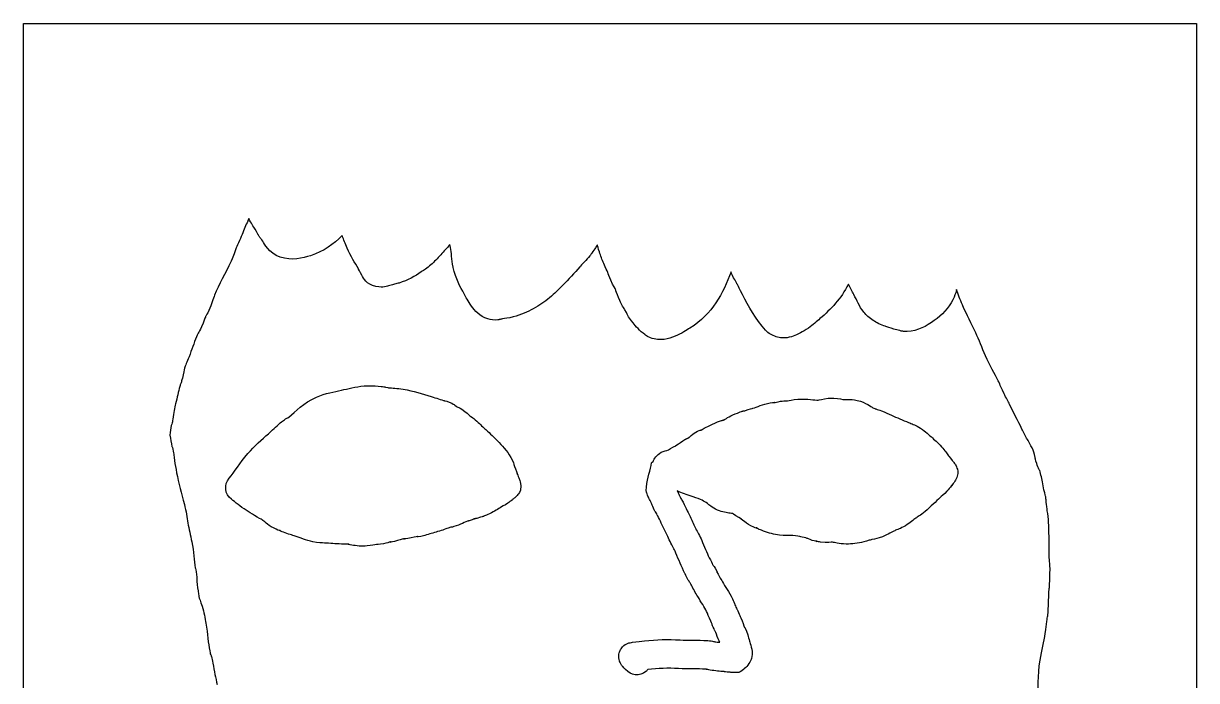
# Model space of a CAD drawing. Header units: millimetres. Extents: x -1461 to -1025, y 571 to 3922.
# Drawn here: x -1221 to -1025, y 3673.7 to 3783.4 of the extents above; entities that cross this region are included whole.
import ezdxf

# ---------------------------------------------------------------- set-up
doc = ezdxf.new("R2010")
doc.units = ezdxf.units.MM
doc.layers.add('Calque_1', color=7, linetype='CONTINUOUS')

msp = doc.modelspace()

# ---------------------------------------------------------------- linework, layer by layer
at = {"layer": 'Calque_1', "color": 5}
msp.add_lwpolyline([(-1221.0133, 3783.39508), (-1121.0132, 3783.39508), (-1025.0134, 3783.39508), (-1025.0134, 3537.3951), (-1221.0133, 3537.3951)], close=True, dxfattribs=at)
at = {"layer": 'Calque_1', "color": 7}
for points in [[(-1183.3681, 3750.82842), (-1183.3781, 3750.81842)], [(-1183.3734, 3750.82662), (-1183.3681, 3750.82842)], [(-1181.7407, 3748.04392), (-1181.7407, 3748.04392), (-1181.7412, 3748.04392), (-1181.7512, 3748.05792)], [(-1181.5618, 3747.75232), (-1181.5618, 3747.75232), (-1181.5623, 3747.75232)], [(-1181.3676, 3747.51462), (-1181.3856, 3747.53162)], [(-1102.1203, 3740.52022), (-1102.1303, 3740.54022)], [(-1076.9897, 3732.82022), (-1077.0037, 3732.83022)], [(-1163.3427, 3722.89722), (-1163.3409, 3722.89722)], [(-1163.3409, 3722.89722), (-1163.3399, 3722.89672)], [(-1093.7124, 3720.37362), (-1093.6784, 3720.37362)], [(-1086.053, 3720.83392), (-1086.0497, 3720.83232)], [(-1085.6011, 3720.82032), (-1085.6021, 3720.83032)], [(-1100.4009, 3718.75722), (-1100.3869, 3718.76722)], [(-1196.2338, 3716.48712), (-1196.2438, 3716.46712)], [(-1107.8067, 3715.50362), (-1107.8062, 3715.50422)], [(-1193.536, 3699.96842), (-1193.5365, 3699.96842)], [(-1098.4212, 3699.12122), (-1098.421, 3699.12122)], [(-1157.3452, 3697.37342), (-1157.3552, 3697.37342), (-1157.3972, 3697.36142), (-1157.3942, 3697.36142)], [(-1120.3339, 3679.76532), (-1119.8435, 3679.97772), (-1119.6931, 3679.97772)], [(-1121.426, 3678.43442), (-1121.2451, 3678.84682), (-1121.2351, 3678.85682)], [(-1121.4185, 3676.90752), (-1121.418, 3676.90752)], [(-1121.418, 3676.90752), (-1121.4175, 3676.90752)]]:
    msp.add_lwpolyline(points, dxfattribs=at)
for points in [[(-1183.3671, 3750.82842), (-1183.3671, 3750.82742), (-1183.3665, 3750.82682)], [(-1141.7354, 3733.90662)], [(-1073.3625, 3731.96492)], [(-1164.0723, 3722.86522)], [(-1104.5676, 3717.03482), (-1104.5676, 3717.03482)], [(-1103.9964, 3717.19952)], [(-1107.8101, 3715.50242)], [(-1145.6579, 3700.66712)], [(-1101.0255, 3700.60462)], [(-1178.1581, 3698.71522)], [(-1098.359, 3699.08022)], [(-1159.7292, 3696.80942)], [(-1157.4922, 3697.33442)], [(-1089.2136, 3697.08692)], [(-1088.4438, 3696.91612)], [(-1166.7427, 3696.44612)], [(-1106.8691, 3675.55082)]]:
    msp.add_lwpolyline(points, close=True, dxfattribs=at)
for points in [[(-1183.5434, 3750.38892), (-1183.6969, 3750.03932), (-1183.8523, 3749.68222), (-1184.0132, 3749.31872)], [(-1183.4974, 3750.50162), (-1183.5114, 3750.46362), (-1183.5274, 3750.42562), (-1183.5434, 3750.38892)], [(-1183.3781, 3750.81842), (-1183.4191, 3750.70702), (-1183.4441, 3750.64132), (-1183.4974, 3750.50162)], [(-1182.3213, 3749.04632), (-1182.5881, 3749.49032), (-1182.9833, 3750.04132), (-1183.3734, 3750.82662)], [(-1184.0132, 3749.31872), (-1184.329, 3748.60512), (-1184.6304, 3747.74542), (-1185.0658, 3746.79072)], [(-1181.7792, 3748.12392), (-1181.8312, 3748.21792), (-1181.9896, 3748.49412), (-1182.3213, 3749.04632)], [(-1181.7512, 3748.05792), (-1181.7612, 3748.07992), (-1181.7722, 3748.10992), (-1181.7792, 3748.12392)], [(-1181.6053, 3747.82332), (-1181.6493, 3747.88832), (-1181.6873, 3747.94152), (-1181.7407, 3748.04392)], [(-1181.5623, 3747.75232), (-1181.5793, 3747.77732), (-1181.5913, 3747.80232), (-1181.6053, 3747.82332)], [(-1181.3856, 3747.53162), (-1181.4879, 3747.64532), (-1181.5253, 3747.70102), (-1181.5618, 3747.75232)], [(-1167.7839, 3748.00712), (-1169.1775, 3746.50532), (-1170.8536, 3745.33052), (-1173.0435, 3744.62122)], [(-1167.7259, 3747.87322), (-1167.7509, 3747.93522), (-1167.7619, 3747.95522), (-1167.7839, 3748.00712)], [(-1166.9404, 3745.89302), (-1167.2577, 3746.63282), (-1167.4933, 3747.30782), (-1167.7259, 3747.87322)], [(-1185.549, 3745.74322), (-1185.7208, 3745.26822), (-1185.7288, 3745.19992), (-1185.8213, 3744.90662)], [(-1185.0658, 3746.79072), (-1185.3375, 3746.19502), (-1185.4367, 3746.05382), (-1185.549, 3745.74322)], [(-1181.0136, 3747.03092), (-1181.2665, 3747.38482), (-1181.3512, 3747.49202), (-1181.3676, 3747.51462)], [(-1178.1259, 3744.39642), (-1180.0873, 3745.04412), (-1180.7243, 3746.62602), (-1181.0136, 3747.03092)], [(-1165.0604, 3742.44362), (-1165.6104, 3743.40902), (-1166.3477, 3744.51062), (-1166.9404, 3745.89302)], [(-1150.5006, 3745.64082), (-1151.0369, 3745.02382), (-1151.5664, 3744.43852), (-1152.114, 3743.88962)], [(-1149.8722, 3746.35972), (-1150.0752, 3746.12632), (-1150.2627, 3745.91472), (-1150.5006, 3745.64082)], [(-1149.7663, 3746.48122), (-1149.8013, 3746.44022), (-1149.8383, 3746.39922), (-1149.8722, 3746.35972)], [(-1149.6624, 3746.03302), (-1149.6864, 3746.15962), (-1149.7364, 3746.34622), (-1149.7663, 3746.48122)], [(-1149.6524, 3745.98502), (-1149.6524, 3745.99702), (-1149.6524, 3746.02102), (-1149.6624, 3746.03302)], [(-1149.2106, 3742.68402), (-1149.4819, 3744.04412), (-1149.5047, 3745.16792), (-1149.6524, 3745.98502)], [(-1125.462, 3745.91952), (-1125.5765, 3745.71952), (-1125.8352, 3745.36972), (-1126.0573, 3745.05602)], [(-1125.1297, 3746.44602), (-1125.2277, 3746.28842), (-1125.3638, 3746.09112), (-1125.462, 3745.91952)], [(-1124.7907, 3745.25552), (-1124.9656, 3745.77992), (-1125.0759, 3746.23042), (-1125.1297, 3746.44602)], [(-1186.3159, 3743.70562), (-1187.2878, 3741.63862), (-1188.3601, 3739.80532), (-1189.0873, 3738.03772)], [(-1185.8213, 3744.90662), (-1185.9133, 3744.61332), (-1186.0573, 3744.25552), (-1186.3159, 3743.70562)], [(-1173.0435, 3744.62122), (-1174.3886, 3744.18552), (-1176.1469, 3743.74292), (-1178.1259, 3744.39642)], [(-1152.114, 3743.88962), (-1152.6621, 3743.34012), (-1153.2284, 3742.82712), (-1153.8399, 3742.35532)], [(-1126.3839, 3744.58222), (-1126.6768, 3744.21612), (-1126.9503, 3743.93812), (-1127.2825, 3743.58222)], [(-1126.0573, 3745.05602), (-1126.1792, 3744.88392), (-1126.2211, 3744.78572), (-1126.3839, 3744.58222)], [(-1124.0709, 3743.30632), (-1124.3355, 3743.95352), (-1124.5737, 3744.60452), (-1124.7907, 3745.25552)], [(-1164.4734, 3741.35892), (-1164.8127, 3741.91102), (-1165.0575, 3742.43852), (-1165.0604, 3742.44362)], [(-1154.5469, 3741.89892), (-1155.6104, 3741.17182), (-1156.7813, 3740.53092), (-1158.2531, 3740.05562)], [(-1153.8399, 3742.35532), (-1154.0566, 3742.18802), (-1154.3178, 3742.05552), (-1154.5469, 3741.89892)], [(-1149.2006, 3742.62702), (-1149.2106, 3742.65102), (-1149.2006, 3742.66102), (-1149.2106, 3742.68402)], [(-1147.3857, 3738.24482), (-1148.0043, 3739.40212), (-1148.8307, 3740.81522), (-1149.2006, 3742.62702)], [(-1128.0277, 3742.78282), (-1128.9711, 3741.72642), (-1129.9168, 3740.70102), (-1130.9216, 3739.67502)], [(-1127.2825, 3743.58222), (-1127.6148, 3743.22642), (-1127.9718, 3742.84542), (-1128.0277, 3742.78282)], [(-1123.4321, 3741.96412), (-1123.4781, 3742.09492), (-1123.7463, 3742.51252), (-1124.0709, 3743.30632)], [(-1123.3911, 3741.85522), (-1123.405645, 3741.891183), (-1123.419315, 3741.927494), (-1123.4321, 3741.96412)], [(-1122.8832, 3740.50702), (-1123.1504, 3741.12082), (-1123.2818, 3741.58582), (-1123.3911, 3741.85522)], [(-1102.7939, 3741.90632), (-1104.1609, 3738.29612), (-1105.8354, 3734.93572), (-1109.6539, 3732.53022)], [(-1102.7669, 3741.81132), (-1102.7799, 3741.84732), (-1102.7819, 3741.87132), (-1102.7939, 3741.90632)], [(-1102.7479, 3741.77532), (-1102.7579, 3741.79632), (-1102.7589, 3741.79032), (-1102.7669, 3741.81132)], [(-1102.1303, 3740.54022), (-1102.2133, 3740.68952), (-1102.4923, 3741.07042), (-1102.7479, 3741.77532)], [(-1162.1299, 3739.50112), (-1163.793, 3739.85592), (-1164.1339, 3740.80652), (-1164.4734, 3741.35892)], [(-1159.0143, 3739.85202), (-1159.2724, 3739.78202), (-1159.4604, 3739.71782), (-1159.7755, 3739.64842)], [(-1158.2531, 3740.05562), (-1158.4278, 3739.99962), (-1158.7562, 3739.92232), (-1159.0143, 3739.85202)], [(-1122.1065, 3738.98972), (-1122.1285, 3739.06572), (-1122.4514, 3739.51582), (-1122.8832, 3740.50702)], [(-1101.8268, 3739.97242), (-1101.9238, 3740.15422), (-1101.9318, 3740.16512), (-1102.1203, 3740.52022)], [(-1101.8068, 3739.93542), (-1101.8168, 3739.93542), (-1101.8178, 3739.95242), (-1101.8268, 3739.97242)], [(-1101.6673, 3739.67392), (-1101.6993, 3739.73292), (-1101.7623, 3739.85282), (-1101.8068, 3739.93542)], [(-1083.1806, 3739.84172), (-1084.4086, 3737.46762), (-1086.1155, 3735.68492), (-1087.9307, 3734.11912)], [(-1082.2783, 3738.15452), (-1082.5324, 3738.64572), (-1082.864, 3739.24902), (-1083.1806, 3739.84172)], [(-1189.0873, 3738.03772), (-1189.3243, 3737.46182), (-1189.5345, 3736.54652), (-1190.0474, 3735.44822)], [(-1159.7755, 3739.64842), (-1160.4057, 3739.50922), (-1160.7549, 3739.20782), (-1162.1299, 3739.50112)], [(-1146.1651, 3736.21342), (-1146.7387, 3736.99482), (-1147.1254, 3737.75792), (-1147.3857, 3738.24482)], [(-1130.9216, 3739.67502), (-1131.583, 3738.99952), (-1132.2951, 3738.28472), (-1133.0987, 3737.60582)], [(-1122.0165, 3738.73702), (-1122.051187, 3738.81951), (-1122.081234, 3738.903875), (-1122.1065, 3738.98972)], [(-1121.3948, 3737.11492), (-1121.7299, 3737.84952), (-1121.8867, 3738.42772), (-1122.0165, 3738.73702)], [(-1100.8787, 3738.12782), (-1101.3623, 3739.06952), (-1101.5648, 3739.46702), (-1101.6673, 3739.67392)], [(-1097.0081, 3732.16952), (-1098.6895, 3734.03642), (-1099.8659, 3736.15532), (-1100.8787, 3738.12782)], [(-1080.6081, 3735.18882), (-1081.4127, 3736.21312), (-1081.7546, 3737.14222), (-1082.2783, 3738.15452)], [(-1065.1527, 3738.74182), (-1065.2774, 3738.35752), (-1065.4319, 3737.85332), (-1065.7222, 3737.27622)], [(-1065.0997, 3738.95882), (-1065.1217, 3738.88482), (-1065.1277, 3738.81742), (-1065.1527, 3738.74182)], [(-1064.1437, 3736.43082), (-1064.5255, 3737.30772), (-1064.8183, 3738.14772), (-1065.0997, 3738.95882)], [(-1143.4257, 3734.07722), (-1144.8133, 3734.51582), (-1145.5915, 3735.43222), (-1146.1651, 3736.21342)], [(-1134.3767, 3736.62452), (-1134.8292, 3736.31282), (-1135.3096, 3736.01972), (-1135.8231, 3735.75432)], [(-1133.0987, 3737.60582), (-1133.5003, 3737.26672), (-1133.9243, 3736.93622), (-1134.3767, 3736.62452)], [(-1120.8987, 3736.20332), (-1121.068, 3736.49372), (-1121.205, 3736.69882), (-1121.3948, 3737.11492)], [(-1120.5308, 3735.57602), (-1120.5458, 3735.60302), (-1120.7293, 3735.91302), (-1120.8987, 3736.20332)], [(-1065.7222, 3737.27622), (-1066.4315, 3735.86562), (-1067.533, 3734.73322), (-1068.8248, 3733.78492)], [(-1061.9071, 3731.75352), (-1062.5973, 3733.22132), (-1063.4146, 3734.75642), (-1064.1437, 3736.43082)], [(-1190.6201, 3734.37912), (-1190.7051, 3734.23472), (-1190.8483, 3733.65702), (-1191.2908, 3732.72132)], [(-1190.5301, 3734.54802), (-1190.5581, 3734.49102), (-1190.5881, 3734.43422), (-1190.6201, 3734.37912)], [(-1190.0474, 3735.44822), (-1190.2919, 3734.92482), (-1190.4851, 3734.64072), (-1190.5301, 3734.54802)], [(-1141.7354, 3733.90662), (-1142.2665, 3733.82362), (-1142.9987, 3733.94162), (-1143.4257, 3734.07722)], [(-1141.539, 3733.94962), (-1141.617, 3733.93262), (-1141.594, 3733.92862), (-1141.7354, 3733.90662)], [(-1140.9995, 3734.06642), (-1141.169, 3734.03642), (-1141.3261, 3733.99442), (-1141.539, 3733.94962)], [(-1139.1805, 3734.38492), (-1139.9958, 3734.17582), (-1140.5554, 3734.14382), (-1140.9995, 3734.06642)], [(-1137.375, 3735.00812), (-1137.9308, 3734.76982), (-1138.529, 3734.55232), (-1139.1805, 3734.38492)], [(-1135.8231, 3735.75432), (-1136.3055, 3735.50492), (-1136.8191, 3735.24632), (-1137.375, 3735.00812)], [(-1119.9106, 3734.42932), (-1120.1325, 3734.81192), (-1120.0955, 3734.80212), (-1120.5308, 3735.57602)], [(-1119.1665, 3733.43042), (-1119.5726, 3733.95262), (-1119.6888, 3734.04662), (-1119.9106, 3734.42932)], [(-1087.9307, 3734.11912), (-1088.4877, 3733.63872), (-1089.1013, 3733.08682), (-1089.8344, 3732.54712)], [(-1079.0656, 3733.80902), (-1079.6807, 3734.20952), (-1080.2031, 3734.67322), (-1080.6081, 3735.18882)], [(-1077.0037, 3732.83022), (-1077.7689, 3733.08582), (-1078.4628, 3733.41642), (-1079.0656, 3733.80902)], [(-1191.2908, 3732.72132), (-1191.5436, 3732.18682), (-1191.6807, 3731.90792), (-1191.82, 3731.65982)], [(-1117.1656, 3731.44602), (-1118.0882, 3732.07212), (-1118.6912, 3732.81922), (-1119.1665, 3733.43042)], [(-1109.6539, 3732.53022), (-1110.2022, 3732.18482), (-1111.0749, 3731.62062), (-1112.1447, 3731.18082)], [(-1095.2542, 3731.09312), (-1095.9022, 3731.29482), (-1096.5379, 3731.64742), (-1097.0081, 3732.16952)], [(-1089.8344, 3732.54712), (-1090.3745, 3732.14952), (-1090.8532, 3731.92052), (-1091.192, 3731.74452)], [(-1075.5763, 3732.36292), (-1076.2014, 3732.55042), (-1076.8023, 3732.75792), (-1076.9897, 3732.82022)], [(-1074.6064, 3732.10252), (-1074.9404, 3732.17752), (-1075.2638, 3732.26922), (-1075.5763, 3732.36292)], [(-1074.1015, 3731.99292), (-1074.29, 3732.02192), (-1074.4389, 3732.06492), (-1074.6064, 3732.10252)], [(-1073.3625, 3731.96492), (-1073.6863, 3731.94892), (-1073.9143, 3731.96532), (-1074.1015, 3731.99292)], [(-1068.8248, 3733.78492), (-1070.1166, 3732.83672), (-1071.5813, 3732.05622), (-1073.3625, 3731.96492)], [(-1192.1182, 3731.05732), (-1192.5335, 3730.03912), (-1192.9042, 3728.91542), (-1193.3476, 3727.72362)], [(-1191.9425, 3731.48262), (-1191.9765, 3731.40162), (-1192.0005, 3731.34672), (-1192.1182, 3731.05732)], [(-1191.82, 3731.65982), (-1191.844, 3731.61782), (-1191.919, 3731.52622), (-1191.9425, 3731.48262)], [(-1116.2597, 3730.91062), (-1117.089, 3731.22672), (-1117.3185, 3731.54982), (-1117.1656, 3731.44602)], [(-1113.9901, 3730.64712), (-1114.6798, 3730.55612), (-1115.4404, 3730.59812), (-1116.2597, 3730.91062)], [(-1112.1447, 3731.18082), (-1112.6801, 3730.96082), (-1113.2995, 3730.73762), (-1113.9901, 3730.64712)], [(-1094.2936, 3730.90192), (-1094.6042, 3730.92992), (-1094.9308, 3730.99292), (-1095.2542, 3731.09312)], [(-1093.4259, 3730.92292), (-1093.6863, 3730.88192), (-1093.9819, 3730.87492), (-1094.2936, 3730.90192)], [(-1091.192, 3731.74452), (-1091.6932, 3731.48402), (-1092.386, 3731.08632), (-1093.4259, 3730.92292)], [(-1060.2746, 3727.87572), (-1060.8662, 3729.26772), (-1061.3513, 3730.57152), (-1061.9071, 3731.75352)], [(-1193.3476, 3727.72362), (-1193.6759, 3726.84122), (-1193.9881, 3726.23042), (-1194.101, 3725.84312)], [(-1058.1301, 3723.70032), (-1058.739, 3724.91922), (-1059.5787, 3726.23812), (-1060.2746, 3727.87572)], [(-1194.4648, 3724.16992), (-1194.5692, 3723.78422), (-1194.6168, 3723.60972), (-1194.6788, 3723.41742)], [(-1194.101, 3725.84312), (-1194.18, 3725.57132), (-1194.2433, 3724.98832), (-1194.4648, 3724.16992)], [(-1194.901, 3722.77412), (-1195.1389, 3721.92572), (-1195.3314, 3720.95522), (-1195.6074, 3719.89052)], [(-1194.826, 3723.03562), (-1194.85, 3722.95662), (-1194.848, 3722.96562), (-1194.901, 3722.77412)], [(-1194.6788, 3723.41742), (-1194.7008, 3723.34842), (-1194.6888, 3723.28782), (-1194.826, 3723.03562)], [(-1172.0708, 3720.99602), (-1170.5076, 3721.69242), (-1169.0981, 3721.89752), (-1167.9026, 3722.16132)], [(-1167.9026, 3722.16132), (-1166.8217, 3722.39972), (-1165.5589, 3722.75492), (-1164.0723, 3722.86522)], [(-1164.0723, 3722.86522), (-1163.8299, 3722.88322), (-1163.5864, 3722.89422), (-1163.3427, 3722.89722)], [(-1163.3399, 3722.89672), (-1162.6158, 3722.90772), (-1161.9138, 3722.86272), (-1161.2552, 3722.79132)], [(-1161.2552, 3722.79132), (-1160.8863, 3722.75132), (-1160.6431, 3722.69632), (-1160.5194, 3722.67712)], [(-1160.5194, 3722.67712), (-1160.4994, 3722.67712), (-1160.4784, 3722.66712), (-1160.4584, 3722.66712)], [(-1160.4584, 3722.66712), (-1160.1407, 3722.60812), (-1159.993, 3722.57612), (-1160.0129, 3722.57912)], [(-1160.0129, 3722.57912), (-1159.4059, 3722.51112), (-1158.5838, 3722.50812), (-1157.5655, 3722.32692)], [(-1157.5655, 3722.32692), (-1155.8477, 3722.02082), (-1154.328, 3721.53122), (-1152.8873, 3721.10422)], [(-1057.9399, 3723.32052), (-1058.0169, 3723.47512), (-1057.9979, 3723.43602), (-1058.1301, 3723.70032)], [(-1057.9039, 3723.19802), (-1057.9139, 3723.21602), (-1057.9329, 3723.31492), (-1057.9399, 3723.32052)], [(-1057.1711, 3721.58162), (-1057.6063, 3722.51422), (-1057.7773, 3722.88332), (-1057.9039, 3723.19802)], [(-1176.6964, 3717.68302), (-1175.5344, 3718.57082), (-1174.2454, 3720.02742), (-1172.0708, 3720.99602)], [(-1152.8873, 3721.10422), (-1152.0186, 3720.84682), (-1151.2657, 3720.56612), (-1150.5964, 3720.36222)], [(-1150.5964, 3720.36222), (-1150.8129, 3720.42822), (-1150.5454, 3720.43422), (-1149.8693, 3720.16682)], [(-1149.8693, 3720.16682), (-1149.1441, 3719.88052), (-1149.1624, 3719.80122), (-1148.9113, 3719.64442)], [(-1096.273, 3720.03072), (-1095.6575, 3720.14292), (-1095.3964, 3720.12372), (-1095.5087, 3720.10572)], [(-1095.5087, 3720.10572), (-1095.4247, 3720.11872), (-1095.1112, 3720.21772), (-1094.5522, 3720.30362)], [(-1094.5522, 3720.30362), (-1094.0916, 3720.37362), (-1093.8081, 3720.36662), (-1093.7124, 3720.37362)], [(-1093.6784, 3720.37362), (-1093.3532, 3720.39362), (-1093.2439, 3720.39962), (-1093.3487, 3720.38362)], [(-1093.3487, 3720.38362), (-1093.0841, 3720.42362), (-1092.521, 3720.61162), (-1091.6305, 3720.66782)], [(-1091.6305, 3720.66782), (-1089.9606, 3720.77332), (-1088.7824, 3720.47442), (-1088.2534, 3720.51692)], [(-1088.2534, 3720.51692), (-1088.0597, 3720.53292), (-1087.4988, 3720.71702), (-1086.546, 3720.80892)], [(-1086.546, 3720.80892), (-1086.3749, 3720.82492), (-1086.2103, 3720.83292), (-1086.053, 3720.83392)], [(-1086.0497, 3720.83232), (-1085.8924, 3720.83332), (-1085.7423, 3720.83232), (-1085.6011, 3720.82032)], [(-1085.6021, 3720.83032), (-1084.7438, 3720.77732), (-1084.1703, 3720.62182), (-1083.828, 3720.58332)], [(-1083.828, 3720.58332), (-1083.7202, 3720.57132), (-1082.9766, 3720.74272), (-1081.715, 3720.45882)], [(-1081.715, 3720.45882), (-1080.1981, 3720.11752), (-1079.4145, 3719.40232), (-1079.0723, 3719.24072)], [(-1056.2394, 3719.79462), (-1056.4806, 3720.27082), (-1056.8286, 3720.84762), (-1057.1711, 3721.58162)], [(-1195.6074, 3719.89052), (-1195.7762, 3719.23982), (-1195.8622, 3718.37722), (-1196.0539, 3717.32842)], [(-1148.9113, 3719.64442), (-1148.66, 3719.48772), (-1148.312, 3719.27322), (-1148.4534, 3719.35552)], [(-1148.4534, 3719.35552), (-1148.4904, 3719.37652), (-1148.2334, 3719.28752), (-1147.7558, 3718.97212)], [(-1147.7558, 3718.97212), (-1147.0165, 3718.48422), (-1146.6202, 3718.04962), (-1146.4075, 3717.88482)], [(-1103.9992, 3717.20062), (-1103.7568, 3717.31952), (-1103.1801, 3717.76282), (-1102.0871, 3718.20472)], [(-1102.0871, 3718.20472), (-1101.5053, 3718.44002), (-1101.3537, 3718.51052), (-1101.0236, 3718.62022)], [(-1101.0236, 3718.62022), (-1100.9826, 3718.63422), (-1100.9386, 3718.64922), (-1100.8345, 3718.67622)], [(-1100.8345, 3718.67622), (-1100.7825, 3718.68922), (-1100.7183, 3718.70622), (-1100.5896, 3718.72522)], [(-1100.5896, 3718.72522), (-1100.5416, 3718.73522), (-1100.4736, 3718.74622), (-1100.4009, 3718.75722)], [(-1100.3869, 3718.76722), (-1099.6945, 3719.03102), (-1099.2542, 3719.09622), (-1099.126, 3719.13982)], [(-1099.126, 3719.13982), (-1098.4414, 3719.37322), (-1097.5105, 3719.80502), (-1096.273, 3720.03072)], [(-1079.0723, 3719.24072), (-1078.8072, 3719.11562), (-1078.7358, 3719.08302), (-1078.6284, 3719.03352)], [(-1078.6284, 3719.03352), (-1078.6144, 3719.03352), (-1078.5924, 3719.02352), (-1078.5794, 3719.02352)], [(-1078.5794, 3719.02352), (-1078.2576, 3718.94852), (-1078.0633, 3718.87452), (-1077.6776, 3718.73102)], [(-1077.6776, 3718.73102), (-1076.9955, 3718.47732), (-1076.45, 3718.20022), (-1076.0023, 3717.99882)], [(-1054.1822, 3715.66722), (-1054.9147, 3717.07972), (-1055.5694, 3718.47152), (-1056.2394, 3719.79462)], [(-1196.3118, 3716.25682), (-1196.3918, 3715.77662), (-1196.4699, 3715.22392), (-1196.5572, 3714.65792)], [(-1196.2438, 3716.46712), (-1196.2578, 3716.41812), (-1196.2728, 3716.35522), (-1196.3118, 3716.25682)], [(-1196.0539, 3717.32842), (-1196.1249, 3716.94292), (-1196.1269, 3716.85112), (-1196.2338, 3716.48712)], [(-1180.09, 3714.90082), (-1179.528, 3715.41162), (-1178.8132, 3716.09642), (-1178.102, 3716.68832)], [(-1178.102, 3716.68832), (-1177.775, 3716.96042), (-1177.6243, 3717.08722), (-1177.4121, 3717.24022)], [(-1177.4121, 3717.24022), (-1177.3281, 3717.30022), (-1177.225, 3717.39182), (-1176.9129, 3717.52132)], [(-1176.9129, 3717.52132), (-1176.8659, 3717.55532), (-1176.8799, 3717.54232), (-1176.6964, 3717.68302)], [(-1146.4075, 3717.88482), (-1146.1185, 3717.66072), (-1146.3735, 3717.83482), (-1146.1414, 3717.69572)], [(-1146.1414, 3717.69572), (-1145.9093, 3717.55662), (-1145.6243, 3717.32482), (-1145.2577, 3716.98932)], [(-1145.2577, 3716.98932), (-1144.6869, 3716.46692), (-1144.1992, 3715.98022), (-1143.7426, 3715.57642)], [(-1107.2641, 3715.81062), (-1106.8108, 3716.05902), (-1106.4569, 3716.20702), (-1106.2352, 3716.31962)], [(-1106.2352, 3716.31962), (-1105.8319, 3716.52452), (-1105.2932, 3716.81672), (-1104.5676, 3717.03482)], [(-1104.5676, 3717.03482), (-1104.1869, 3717.14922), (-1104.3359, 3717.09882), (-1104.1935, 3717.13762)], [(-1104.1935, 3717.13762), (-1104.1405, 3717.15162), (-1104.0651, 3717.17862), (-1103.9992, 3717.20062)], [(-1104.0484, 3717.17052), (-1103.8147, 3717.26052), (-1103.8838, 3717.23752), (-1103.9964, 3717.19952)], [(-1103.9964, 3717.19952), (-1104.0104, 3717.18952), (-1104.0364, 3717.17552), (-1104.0484, 3717.17052)], [(-1076.0023, 3717.99882), (-1075.0625, 3717.57612), (-1074.1003, 3717.17352), (-1073.1166, 3716.77202)], [(-1073.1166, 3716.77202), (-1072.6457, 3716.57972), (-1072.1064, 3716.39522), (-1071.4253, 3715.98652)], [(-1196.5572, 3714.65792), (-1196.4403, 3713.99572), (-1196.3297, 3713.34582), (-1196.2007, 3712.77742)], [(-1183.528, 3711.57282), (-1182.3896, 3712.86002), (-1181.1858, 3713.90482), (-1180.09, 3714.90082)], [(-1143.7426, 3715.57642), (-1142.9957, 3714.91582), (-1142.3943, 3714.26662), (-1141.8373, 3713.71092)], [(-1110.3239, 3713.98122), (-1109.8679, 3714.28902), (-1109.6456, 3714.42072), (-1109.6366, 3714.42362)], [(-1109.6366, 3714.42362), (-1109.4407, 3714.65002), (-1108.9711, 3715.00522), (-1108.6955, 3715.15222)], [(-1109.6366, 3714.42362), (-1109.6266, 3714.43362), (-1109.6366, 3714.42362), (-1109.6366, 3714.42362)], [(-1108.6955, 3715.15222), (-1108.2428, 3715.39372), (-1107.9397, 3715.48152), (-1107.8067, 3715.50362)], [(-1107.8101, 3715.50242), (-1107.8901, 3715.45142), (-1107.8741, 3715.44842), (-1107.7641, 3715.48842)], [(-1107.7641, 3715.48842), (-1107.6981, 3715.51242), (-1107.7331, 3715.51542), (-1107.8101, 3715.50242)], [(-1107.8062, 3715.50422), (-1107.7242, 3715.55622), (-1107.5456, 3715.65642), (-1107.2641, 3715.81062)], [(-1071.4253, 3715.98652), (-1070.5849, 3715.48232), (-1069.9164, 3714.90972), (-1069.322, 3714.34892)], [(-1069.322, 3714.34892), (-1068.8591, 3713.91212), (-1068.2405, 3713.40172), (-1067.6002, 3712.70352)], [(-1053.2763, 3713.93192), (-1053.6109, 3714.54182), (-1053.9018, 3715.12662), (-1054.1822, 3715.66722)], [(-1196.2007, 3712.77742), (-1196.2007, 3712.76342), (-1196.0941, 3712.50662), (-1195.9888, 3711.98522)], [(-1141.8373, 3713.71092), (-1141.0664, 3712.94162), (-1140.2572, 3712.07602), (-1139.577, 3710.92812)], [(-1113.2193, 3712.20102), (-1113.1243, 3712.27402), (-1113.0495, 3712.34202), (-1112.8922, 3712.43302)], [(-1112.8922, 3712.43302), (-1112.3455, 3712.74932), (-1112.0919, 3712.85012), (-1112.0943, 3712.84752)], [(-1112.0943, 3712.84752), (-1111.8042, 3713.04472), (-1111.414, 3713.35872), (-1110.8696, 3713.70532)], [(-1110.8696, 3713.70532), (-1110.2807, 3714.08022), (-1110.0861, 3714.14172), (-1110.3239, 3713.98122)], [(-1067.6002, 3712.70352), (-1067.0424, 3712.09532), (-1066.7192, 3711.56862), (-1066.4587, 3711.21682)], [(-1052.8014, 3713.11082), (-1052.9697, 3713.40322), (-1053.1337, 3713.67202), (-1053.2763, 3713.93192)], [(-1052.4836, 3712.52892), (-1052.4586, 3712.46892), (-1052.6331, 3712.81842), (-1052.8014, 3713.11082)], [(-1051.989, 3710.94142), (-1052.1891, 3711.72392), (-1052.2218, 3711.91222), (-1052.4836, 3712.52892)], [(-1195.9888, 3711.98522), (-1195.8968, 3711.52902), (-1195.8958, 3711.34952), (-1195.8606, 3711.03282)], [(-1195.8606, 3711.03282), (-1195.8246, 3710.71622), (-1195.7686, 3710.29282), (-1195.7916, 3710.42982)], [(-1195.7916, 3710.42982), (-1195.6802, 3709.75692), (-1195.5525, 3709.07282), (-1195.4196, 3708.37672)], [(-1186.6405, 3707.46152), (-1185.7402, 3708.48452), (-1184.9064, 3710.01432), (-1183.528, 3711.57282)], [(-1139.577, 3710.92812), (-1139.1163, 3710.15052), (-1139.07, 3709.68982), (-1139.0969, 3709.75872)], [(-1115.8258, 3710.24922), (-1115.6322, 3710.76952), (-1115.2026, 3711.29322), (-1114.4466, 3711.80412)], [(-1114.4466, 3711.80412), (-1113.9919, 3711.95122), (-1113.6012, 3712.07452), (-1113.2193, 3712.20102)], [(-1066.4587, 3711.21682), (-1066.6364, 3711.45682), (-1066.2031, 3710.90192), (-1065.9352, 3710.56462)], [(-1065.9352, 3710.56462), (-1065.8012, 3710.39592), (-1065.67, 3710.22902), (-1065.5497, 3710.06752)], [(-1051.7229, 3709.91612), (-1051.9368, 3710.50632), (-1051.9694, 3710.86552), (-1051.989, 3710.94142)], [(-1195.4196, 3708.37672), (-1195.0899, 3706.65032), (-1194.617, 3704.92132), (-1194.1308, 3703.09532)], [(-1139.0969, 3709.75872), (-1138.9224, 3709.31122), (-1138.6872, 3708.77252), (-1138.4928, 3708.07302)], [(-1138.4928, 3708.07302), (-1138.5798, 3708.38502), (-1138.4648, 3708.03202), (-1138.3393, 3707.74692)], [(-1116.9255, 3705.97192), (-1116.7274, 3707.55882), (-1116.301, 3708.88892), (-1116.0527, 3710.03012)], [(-1116.0527, 3710.03012), (-1115.981953, 3710.10805), (-1115.906156, 3710.181241), (-1115.8258, 3710.24922)], [(-1065.5497, 3710.06752), (-1065.4897, 3709.98652), (-1065.4355, 3709.91372), (-1065.359, 3709.79672)], [(-1065.359, 3709.79672), (-1065.321, 3709.73772), (-1065.279, 3709.67832), (-1065.2009, 3709.52542)], [(-1065.2009, 3709.52542), (-1065.1619, 3709.44842), (-1065.1119, 3709.35682), (-1065.0443, 3709.14252)], [(-1065.0443, 3709.14252), (-1064.9773, 3708.92852), (-1064.7018, 3708.60392), (-1065.0833, 3707.57872)], [(-1051.34, 3708.97042), (-1051.4674, 3709.23322), (-1051.571, 3709.49692), (-1051.7229, 3709.91612)], [(-1051.2108, 3708.78082), (-1051.2598, 3708.85782), (-1051.3098, 3708.90802), (-1051.34, 3708.97042)], [(-1051.1348, 3708.51162), (-1051.1978, 3708.74052), (-1051.2138, 3708.78082), (-1051.2108, 3708.78082)], [(-1050.6619, 3706.20472), (-1050.8157, 3707.06582), (-1050.9495, 3707.83612), (-1051.1348, 3708.51162)], [(-1186.2751, 3703.95312), (-1187.3978, 3704.79172), (-1187.5662, 3706.40952), (-1186.6405, 3707.46152)], [(-1138.3393, 3707.74692), (-1138.2773, 3707.60412), (-1138.2069, 3707.44352), (-1138.1326, 3707.23382)], [(-1138.1326, 3707.23382), (-1138.0586, 3707.02422), (-1137.9331, 3706.84742), (-1137.9331, 3706.17082)], [(-1065.0833, 3707.57872), (-1065.3057, 3706.97942), (-1065.6825, 3706.47472), (-1066.091, 3706.10702)], [(-1066.091, 3706.10702), (-1065.4907, 3706.64712), (-1065.5189, 3706.75002), (-1065.9613, 3706.17702)], [(-1138.6447, 3704.45002), (-1138.7605, 3704.33022), (-1138.8315, 3704.27032), (-1138.9041, 3704.20762)], [(-1138.4018, 3704.73882), (-1138.519, 3704.57772), (-1138.5868, 3704.50992), (-1138.6447, 3704.45002)], [(-1137.9331, 3706.17082), (-1137.9331, 3704.98882), (-1138.2847, 3704.89992), (-1138.4018, 3704.73882)], [(-1116.8103, 3704.84122), (-1116.8633, 3705.00832), (-1117.0383, 3705.06842), (-1116.9255, 3705.97192)], [(-1116.6661, 3704.45932), (-1116.7111, 3704.56552), (-1116.7571, 3704.67412), (-1116.8103, 3704.84122)], [(-1116.3948, 3703.88422), (-1116.4848, 3704.06232), (-1116.5753, 3704.24722), (-1116.6661, 3704.45932)], [(-1111.3259, 3705.14342), (-1111.4553, 3705.19942), (-1111.6288, 3705.31662), (-1111.7698, 3705.38422)], [(-1111.7698, 3705.38422), (-1111.7508, 3705.34422), (-1111.7698, 3705.38402), (-1111.7278, 3705.30222)], [(-1111.7278, 3705.30222), (-1111.5355, 3704.88052), (-1111.4529, 3704.63272), (-1111.4116, 3704.52652)], [(-1111.4116, 3704.52652), (-1111.3776, 3704.46752), (-1111.2593, 3704.24042), (-1111.1682, 3704.08212)], [(-1107.5887, 3703.77502), (-1108.3515, 3704.20832), (-1109.6473, 3704.42852), (-1111.3259, 3705.14342)], [(-1066.7297, 3705.27832), (-1067.2273, 3704.76042), (-1067.642, 3704.45452), (-1067.8707, 3704.24382)], [(-1065.9613, 3706.17702), (-1066.1854, 3705.88712), (-1066.4389, 3705.58082), (-1066.7297, 3705.27832)], [(-1050.2258, 3704.49532), (-1050.2528, 3704.68022), (-1050.4861, 3705.21982), (-1050.6619, 3706.20472)], [(-1050.1518, 3703.84522), (-1050.1838, 3704.06962), (-1050.1928, 3704.26842), (-1050.2258, 3704.49532)], [(-1194.1308, 3703.09532), (-1193.8257, 3701.94962), (-1193.688, 3700.89882), (-1193.536, 3699.96842)], [(-1183.7972, 3702.10572), (-1184.7648, 3702.74422), (-1185.6254, 3703.46792), (-1186.2751, 3703.95312)], [(-1141.3593, 3702.54362), (-1141.9285, 3702.19092), (-1142.5827, 3701.76412), (-1143.4418, 3701.39592)], [(-1140.0896, 3703.30332), (-1140.6575, 3702.91602), (-1141.1005, 3702.70392), (-1141.3593, 3702.54362)], [(-1139.3284, 3703.86452), (-1139.614, 3703.64352), (-1139.8678, 3703.45462), (-1140.0896, 3703.30332)], [(-1138.9041, 3704.20762), (-1139.0494, 3704.08222), (-1139.1856, 3703.97512), (-1139.3284, 3703.86452)], [(-1116.153, 3703.41602), (-1116.219, 3703.54092), (-1116.3053, 3703.70602), (-1116.3948, 3703.88422)], [(-1116.071, 3703.25222), (-1116.097, 3703.30522), (-1116.128, 3703.36842), (-1116.153, 3703.41602)], [(-1115.7382, 3702.43732), (-1115.9422, 3702.87602), (-1116.0273, 3703.14072), (-1116.071, 3703.25222)], [(-1111.1682, 3704.08212), (-1111.033, 3703.84702), (-1110.9418, 3703.70132), (-1110.8085, 3703.44962)], [(-1110.8085, 3703.44962), (-1110.2941, 3702.47862), (-1109.8962, 3701.56612), (-1109.4959, 3700.77382)], [(-1106.7345, 3703.23912), (-1107.0251, 3703.43672), (-1107.3099, 3703.61672), (-1107.5887, 3703.77502)], [(-1105.0266, 3702.14512), (-1106.0123, 3702.56072), (-1106.4578, 3703.05102), (-1106.7345, 3703.23912)], [(-1067.8707, 3704.24382), (-1068.5745, 3703.59542), (-1069.3859, 3702.71882), (-1070.3594, 3701.89042)], [(-1049.9983, 3702.32022), (-1050.0703, 3702.86362), (-1050.1091, 3703.35482), (-1050.1518, 3703.84522)], [(-1182.4278, 3701.23292), (-1182.8819, 3701.51342), (-1183.3453, 3701.80752), (-1183.7972, 3702.10572)], [(-1181.1049, 3700.50582), (-1181.291, 3700.62612), (-1181.7581, 3700.81932), (-1182.4278, 3701.23292)], [(-1179.2239, 3699.15452), (-1180.2957, 3699.73832), (-1180.845, 3700.33792), (-1181.1049, 3700.50582)], [(-1146.0399, 3700.51892), (-1146.5468, 3700.33962), (-1146.7409, 3700.31232), (-1146.5985, 3700.36442)], [(-1145.658, 3700.66672), (-1145.745, 3700.62972), (-1145.8276, 3700.59372), (-1146.0399, 3700.51892)], [(-1145.6819, 3700.69012), (-1145.7963, 3700.65412), (-1145.7759, 3700.64512), (-1145.6579, 3700.66712)], [(-1145.6579, 3700.66712), (-1145.5074, 3700.73012), (-1145.4724, 3700.75612), (-1145.6819, 3700.69012)], [(-1145.0911, 3700.81712), (-1145.3742, 3700.72912), (-1145.553, 3700.68632), (-1145.658, 3700.66672)], [(-1144.6699, 3700.96752), (-1144.7798, 3700.92452), (-1144.8472, 3700.89352), (-1145.0911, 3700.81712)], [(-1144.5849, 3700.97752), (-1144.6029, 3700.97752), (-1144.6499, 3700.97772), (-1144.6699, 3700.96752)], [(-1144.2847, 3701.05252), (-1144.3407, 3701.03452), (-1144.4063, 3701.01052), (-1144.5849, 3700.97752)], [(-1144.0924, 3701.12152), (-1144.1344, 3701.10552), (-1144.1724, 3701.08852), (-1144.2847, 3701.05252)], [(-1143.4418, 3701.39592), (-1143.7851, 3701.24892), (-1143.924, 3701.18772), (-1144.0924, 3701.12152)], [(-1115.3258, 3701.68382), (-1115.4681, 3701.93132), (-1115.5339, 3701.99802), (-1115.7382, 3702.43732)], [(-1115.0462, 3701.19702), (-1114.9962, 3701.10302), (-1115.1834, 3701.43632), (-1115.3258, 3701.68382)], [(-1113.7771, 3698.60442), (-1114.2576, 3699.55602), (-1114.6441, 3700.43792), (-1115.0462, 3701.19702)], [(-1109.4959, 3700.77382), (-1109.0986, 3699.98702), (-1108.8411, 3699.32652), (-1108.589, 3698.84942)], [(-1102.9363, 3701.60872), (-1103.491, 3701.69572), (-1104.2103, 3701.80112), (-1105.0266, 3702.14512)], [(-1102.5544, 3701.54772), (-1102.6244, 3701.55772), (-1102.7205, 3701.57572), (-1102.9363, 3701.60872)], [(-1101.0227, 3700.60512), (-1101.5788, 3700.97892), (-1102.5485, 3701.52102), (-1102.5544, 3701.54772)], [(-1100.5509, 3700.21242), (-1100.9402, 3700.49832), (-1101.0893, 3700.63702), (-1101.0227, 3700.60512)], [(-1101.0255, 3700.60462), (-1100.9785, 3700.57262), (-1100.9162, 3700.53562), (-1100.8762, 3700.50662)], [(-1100.8762, 3700.50662), (-1100.9532, 3700.56162), (-1101.002, 3700.59362), (-1101.0255, 3700.60462)], [(-1071.9325, 3700.79752), (-1072.3083, 3700.51692), (-1072.8123, 3700.02662), (-1073.6507, 3699.52782)], [(-1070.3594, 3701.89042), (-1071.1103, 3701.25152), (-1071.6898, 3700.97872), (-1071.9325, 3700.79752)], [(-1049.9463, 3702.04322), (-1049.9633, 3702.13922), (-1049.9833, 3702.20442), (-1049.9983, 3702.32022)], [(-1049.7277, 3700.12242), (-1049.7547, 3700.72612), (-1049.8727, 3701.40542), (-1049.9463, 3702.04322)], [(-1193.5365, 3699.96842), (-1193.3801, 3699.01142), (-1193.1194, 3697.98162), (-1192.8812, 3696.82542)], [(-1178.1578, 3698.71472), (-1178.2606, 3698.73272), (-1178.5959, 3698.81272), (-1179.2239, 3699.15452)], [(-1178.0641, 3698.69122), (-1178.1491, 3698.72922), (-1178.1693, 3698.72922), (-1178.1581, 3698.71522)], [(-1178.1581, 3698.71522), (-1178.1381, 3698.71522), (-1178.0611, 3698.68922), (-1178.0641, 3698.69122)], [(-1177.5578, 3698.43412), (-1177.9542, 3698.58712), (-1178.1365, 3698.68822), (-1178.1578, 3698.71472)], [(-1151.8111, 3698.54022), (-1152.5278, 3698.33932), (-1153.2298, 3698.13072), (-1153.935, 3697.90772)], [(-1149.8649, 3699.20012), (-1150.3361, 3699.05172), (-1150.9727, 3698.77522), (-1151.8111, 3698.54022)], [(-1149.5967, 3699.27612), (-1149.7155, 3699.24312), (-1149.8262, 3699.21212), (-1149.8649, 3699.20012)], [(-1149.1053, 3699.37902), (-1149.4769, 3699.26302), (-1149.5388, 3699.27612), (-1149.5967, 3699.27612)], [(-1146.5985, 3700.36442), (-1147.2137, 3700.13952), (-1148.021, 3699.71842), (-1149.1053, 3699.37902)], [(-1112.8293, 3696.60142), (-1113.255, 3697.40702), (-1113.5208, 3698.09702), (-1113.7771, 3698.60442)], [(-1108.589, 3698.84942), (-1108.2954, 3698.29392), (-1107.8859, 3697.61662), (-1107.5348, 3696.73172)], [(-1098.9882, 3699.30552), (-1099.6816, 3699.59042), (-1100.1294, 3699.90292), (-1100.5509, 3700.21242)], [(-1098.3562, 3699.08072), (-1098.3932, 3699.07972), (-1098.6014, 3699.14672), (-1098.9882, 3699.30552)], [(-1098.445, 3699.13722), (-1098.52, 3699.17022), (-1098.459, 3699.14722), (-1098.5721, 3699.19022)], [(-1098.5721, 3699.19022), (-1098.4961, 3699.15922), (-1098.4586, 3699.14022), (-1098.4212, 3699.12122)], [(-1098.421, 3699.12122), (-1098.431, 3699.13122), (-1098.434, 3699.13122), (-1098.445, 3699.13722)], [(-1098.359, 3699.08022), (-1098.344, 3699.08062), (-1098.373, 3699.09722), (-1098.421, 3699.12122)], [(-1098.421, 3699.12122), (-1098.395, 3699.10222), (-1098.381, 3699.09622), (-1098.359, 3699.08022)], [(-1098.0694, 3698.91582), (-1098.1194, 3698.93982), (-1098.2092, 3698.97982), (-1098.3562, 3699.08072)], [(-1097.363, 3698.63582), (-1097.6952, 3698.75862), (-1097.7418, 3698.76002), (-1098.0694, 3698.91582)], [(-1094.6866, 3697.95522), (-1095.5986, 3698.08482), (-1096.5132, 3698.32172), (-1097.363, 3698.63582)], [(-1075.4449, 3698.70512), (-1075.8575, 3698.51652), (-1076.495, 3698.08212), (-1077.4872, 3697.69952)], [(-1073.6507, 3699.52782), (-1074.4659, 3699.04282), (-1075.1041, 3698.86072), (-1075.4449, 3698.70512)], [(-1049.6223, 3695.28702), (-1049.6563, 3696.94832), (-1049.6583, 3698.56332), (-1049.7277, 3700.12242)], [(-1192.8812, 3696.82542), (-1192.537, 3695.15492), (-1192.507, 3693.70482), (-1192.3169, 3692.51512)], [(-1175.6091, 3697.79022), (-1176.0807, 3697.95842), (-1176.755, 3698.12452), (-1177.5578, 3698.43412)], [(-1172.6486, 3696.84502), (-1173.7849, 3697.10562), (-1174.7673, 3697.49002), (-1175.6091, 3697.79022)], [(-1170.721, 3696.64142), (-1171.1185, 3696.66642), (-1171.7823, 3696.64142), (-1172.6486, 3696.84502)], [(-1167.8737, 3696.47452), (-1168.8637, 3696.51152), (-1169.8115, 3696.58292), (-1170.721, 3696.64142)], [(-1159.7289, 3696.80882), (-1159.938, 3696.75682), (-1160.28, 3696.65232), (-1160.8529, 3696.53602)], [(-1159.0473, 3696.90912), (-1159.5246, 3696.79942), (-1159.7461, 3696.78832), (-1159.7289, 3696.80882)], [(-1159.7292, 3696.80942), (-1159.6882, 3696.81942), (-1159.6127, 3696.84242), (-1159.5851, 3696.84642)], [(-1159.5851, 3696.84642), (-1159.6841, 3696.83042), (-1159.722, 3696.81842), (-1159.7292, 3696.80942)], [(-1157.4919, 3697.33382), (-1157.7887, 3697.26082), (-1158.2702, 3697.08762), (-1159.0473, 3696.90912)], [(-1156.772, 3697.40382), (-1157.2809, 3697.31882), (-1157.5134, 3697.31182), (-1157.4919, 3697.33382)], [(-1157.4922, 3697.33442), (-1157.4662, 3697.34442), (-1157.4172, 3697.35642), (-1157.3942, 3697.36142)], [(-1157.3942, 3697.36142), (-1157.4472, 3697.35042), (-1157.4852, 3697.34142), (-1157.4922, 3697.33442)], [(-1157.3942, 3697.36142), (-1157.3742, 3697.36142), (-1157.3722, 3697.37142), (-1157.3452, 3697.37342)], [(-1155.1463, 3697.75682), (-1155.4265, 3697.71582), (-1155.9607, 3697.53932), (-1156.772, 3697.40382)], [(-1153.935, 3697.90772), (-1154.9675, 3697.58122), (-1155.4312, 3697.71452), (-1155.1463, 3697.75682)], [(-1111.9927, 3694.95552), (-1112.162, 3695.38222), (-1112.4655, 3695.91312), (-1112.8293, 3696.60142)], [(-1107.5348, 3696.73172), (-1107.1166, 3695.67812), (-1106.717, 3694.72002), (-1106.2445, 3693.82692)], [(-1092.9606, 3697.89822), (-1093.2609, 3697.90822), (-1093.844, 3697.83522), (-1094.6866, 3697.95522)], [(-1091.2848, 3697.75402), (-1091.7348, 3697.85002), (-1092.2871, 3697.88502), (-1092.9606, 3697.89822)], [(-1089.9613, 3697.40112), (-1089.7203, 3697.31412), (-1091.4594, 3697.79122), (-1091.2848, 3697.75402)], [(-1089.2136, 3697.08692), (-1089.7906, 3697.27822), (-1090.0244, 3697.42382), (-1089.9613, 3697.40112)], [(-1088.4441, 3696.91682), (-1088.4551, 3696.89682), (-1088.7081, 3696.91682), (-1089.2136, 3697.08692)], [(-1088.5709, 3696.96012), (-1088.5979, 3696.97012), (-1088.5429, 3696.94412), (-1088.4438, 3696.91612)], [(-1088.4438, 3696.91612), (-1088.4438, 3696.92612), (-1088.4678, 3696.94012), (-1088.5709, 3696.96012)], [(-1087.8178, 3696.80322), (-1088.1299, 3696.84022), (-1088.324, 3696.88422), (-1088.4441, 3696.91682)], [(-1085.8267, 3696.78022), (-1086.0187, 3696.79822), (-1086.6958, 3696.66812), (-1087.8178, 3696.80322)], [(-1083.5509, 3696.47482), (-1084.7795, 3696.47482), (-1085.5137, 3696.75122), (-1085.8267, 3696.78022)], [(-1080.612, 3696.82312), (-1081.5873, 3696.58262), (-1082.5815, 3696.47482), (-1083.5509, 3696.47482)], [(-1079.8912, 3697.04162), (-1080.0221, 3696.99862), (-1080.2421, 3696.91442), (-1080.612, 3696.82312)], [(-1079.27, 3697.21482), (-1079.412, 3697.17982), (-1079.6216, 3697.11682), (-1079.8912, 3697.04162)], [(-1077.4872, 3697.69952), (-1078.2925, 3697.38912), (-1078.6387, 3697.36982), (-1079.27, 3697.21482)], [(-1166.7425, 3696.44552), (-1166.9568, 3696.45952), (-1167.3134, 3696.45552), (-1167.8737, 3696.47452)], [(-1166.1725, 3696.30702), (-1166.5652, 3696.38702), (-1166.7441, 3696.43312), (-1166.7425, 3696.44552)], [(-1166.6296, 3696.44612), (-1166.7146, 3696.45712), (-1166.742, 3696.45612), (-1166.7427, 3696.44612)], [(-1166.7427, 3696.44612), (-1166.7117, 3696.44612), (-1166.6527, 3696.44512), (-1166.6296, 3696.44612)], [(-1163.5902, 3696.15822), (-1164.5309, 3696.06022), (-1165.3861, 3696.14722), (-1166.1725, 3696.30702)], [(-1162.0533, 3696.41612), (-1162.354, 3696.37212), (-1162.8651, 3696.23412), (-1163.5902, 3696.15822)], [(-1160.8529, 3696.53602), (-1161.6355, 3696.37702), (-1162.0561, 3696.41612), (-1162.0533, 3696.41612)], [(-1110.4832, 3691.57692), (-1111.0929, 3692.72932), (-1111.5574, 3693.85862), (-1111.9927, 3694.95552)], [(-1049.5333, 3693.07532), (-1049.6293, 3693.98122), (-1049.6123, 3694.76972), (-1049.6223, 3695.28702)], [(-1106.2445, 3693.82692), (-1105.9592, 3693.28782), (-1105.8952, 3693.08612), (-1105.8925, 3693.05852)], [(-1105.8925, 3693.05852), (-1105.8765, 3693.07052), (-1105.7154, 3692.87692), (-1105.445, 3692.43432)], [(-1049.4783, 3692.48262), (-1049.5193, 3692.70322), (-1049.5113, 3692.87132), (-1049.5333, 3693.07532)], [(-1192.3169, 3692.51512), (-1192.3039, 3692.43512), (-1192.175, 3692.07062), (-1192.088, 3691.39682)], [(-1192.088, 3691.39682), (-1192.005, 3690.75492), (-1192.032, 3690.35532), (-1192.021, 3690.21342)], [(-1109.9328, 3690.44322), (-1110.3459, 3691.11442), (-1110.4591, 3691.53142), (-1110.4832, 3691.57692)], [(-1105.445, 3692.43432), (-1105.0766, 3691.83132), (-1105.0409, 3691.59752), (-1105.1613, 3691.82812)], [(-1105.1613, 3691.82812), (-1104.8831, 3691.29172), (-1104.558, 3690.72282), (-1104.227, 3690.16312)], [(-1049.5811, 3689.54372), (-1049.5351, 3690.50802), (-1049.5061, 3691.49162), (-1049.4783, 3692.48262)], [(-1192.021, 3690.21342), (-1191.966, 3689.51452), (-1191.8816, 3688.83752), (-1191.7698, 3688.12162)], [(-1109.5582, 3689.89432), (-1109.6312, 3689.98232), (-1109.7551, 3690.15432), (-1109.9328, 3690.44322)], [(-1109.4192, 3689.61432), (-1109.5002, 3689.77112), (-1109.5182, 3689.81222), (-1109.5582, 3689.89432)], [(-1108.3541, 3687.71362), (-1108.7089, 3688.31352), (-1109.0772, 3688.95492), (-1109.4192, 3689.61432)], [(-1104.227, 3690.16312), (-1103.7724, 3689.39442), (-1103.1305, 3688.48532), (-1102.5729, 3687.34312)], [(-1049.7431, 3686.96562), (-1049.6891, 3688.21272), (-1049.6951, 3688.37212), (-1049.6531, 3688.85022)], [(-1049.6531, 3688.85022), (-1049.6531, 3688.88022), (-1049.6631, 3688.87822), (-1049.6261, 3689.06622)], [(-1049.6261, 3689.06622), (-1049.6261, 3689.08922), (-1049.6061, 3689.14822), (-1049.5991, 3689.18412)], [(-1049.5991, 3689.18412), (-1049.5871, 3689.40102), (-1049.5891, 3689.27812), (-1049.5811, 3689.54372)], [(-1191.7698, 3688.12162), (-1191.7078, 3687.72462), (-1191.6748, 3687.51822), (-1191.6618, 3687.44512)], [(-1191.6618, 3687.44512), (-1191.6118, 3687.33512), (-1191.451, 3687.01692), (-1191.1616, 3686.10212)], [(-1106.8813, 3685.23212), (-1107.2167, 3685.91902), (-1107.7748, 3686.73392), (-1108.3541, 3687.71362)], [(-1102.5729, 3687.34312), (-1102.2133, 3686.60642), (-1102.0082, 3685.99752), (-1101.8215, 3685.59132)], [(-1049.7951, 3685.36002), (-1049.7671, 3685.79682), (-1049.7701, 3686.33292), (-1049.7431, 3686.96562)], [(-1191.1616, 3686.10212), (-1190.8363, 3685.07382), (-1190.6717, 3684.05562), (-1190.5255, 3683.25782)], [(-1106.178, 3683.58052), (-1106.5048, 3684.29112), (-1106.7015, 3684.86372), (-1106.8813, 3685.23212)], [(-1101.8215, 3685.59132), (-1101.8635, 3685.68332), (-1101.7345, 3685.50732), (-1101.5321, 3685.02082)], [(-1101.5321, 3685.02082), (-1101.4072, 3684.72112), (-1101.4621, 3684.81802), (-1101.4431, 3684.74022)], [(-1050.1042, 3683.10232), (-1049.9195, 3684.42562), (-1049.8664, 3684.23742), (-1049.7951, 3685.36002)], [(-1190.5255, 3683.25782), (-1190.1955, 3681.45752), (-1190.1601, 3679.88502), (-1189.9002, 3678.63432)], [(-1105.9894, 3683.19602), (-1106.0294, 3683.26902), (-1106.0884, 3683.38552), (-1106.178, 3683.58052)], [(-1105.761, 3682.57592), (-1105.915, 3682.92872), (-1105.9772, 3683.12672), (-1105.9894, 3683.19602)], [(-1101.4431, 3684.74022), (-1101.4031, 3684.68122), (-1101.308, 3684.49712), (-1101.1589, 3684.16502)], [(-1101.1589, 3684.16502), (-1100.8262, 3683.42432), (-1100.675, 3682.86332), (-1100.546, 3682.56562)], [(-1050.2969, 3681.51222), (-1050.2329, 3681.91212), (-1050.1959, 3682.44572), (-1050.1042, 3683.10232)], [(-1105.4406, 3681.94392), (-1105.4546, 3681.93392), (-1105.5706, 3682.13972), (-1105.761, 3682.57592)], [(-1104.945, 3680.65052), (-1105.1949, 3681.22702), (-1105.3298, 3681.64172), (-1105.4406, 3681.94392)], [(-1100.546, 3682.56562), (-1100.578, 3682.63962), (-1100.2568, 3682.27422), (-1100.0101, 3681.34142)], [(-1100.0101, 3681.34142), (-1099.9111, 3680.96602), (-1099.8071, 3680.59712), (-1099.7031, 3680.27892)], [(-1051.1527, 3677.08822), (-1050.8945, 3678.73152), (-1050.5074, 3680.19332), (-1050.2969, 3681.51222)], [(-1121.2351, 3678.85682), (-1121.1521, 3679.00372), (-1121.0471, 3679.21962), (-1120.676, 3679.52812)], [(-1120.676, 3679.52812), (-1120.583, 3679.60512), (-1120.334, 3679.76522), (-1120.3339, 3679.76532)], [(-1119.6931, 3679.97772), (-1119.6781, 3679.97772), (-1119.6511, 3679.97752), (-1119.6351, 3679.98772)], [(-1119.6351, 3679.98772), (-1119.4263, 3680.06172), (-1119.3449, 3680.05772), (-1119.2589, 3680.07272)], [(-1119.2589, 3680.07272), (-1118.4503, 3680.21832), (-1117.767, 3680.24982), (-1117.2476, 3680.30832)], [(-1117.2476, 3680.30832), (-1115.2809, 3680.52942), (-1113.2843, 3680.57712), (-1111.3173, 3680.46652)], [(-1111.3173, 3680.46652), (-1109.9967, 3680.39252), (-1108.4367, 3680.50952), (-1106.6514, 3680.34612)], [(-1106.6514, 3680.34612), (-1106.2521, 3680.30912), (-1105.957, 3680.26812), (-1105.731, 3680.20962)], [(-1105.731, 3680.20962), (-1105.5045, 3680.15162), (-1105.731, 3680.19862), (-1105.5047, 3680.16162)], [(-1105.5047, 3680.16162), (-1105.2596, 3680.12162), (-1104.9521, 3680.10062), (-1104.6815, 3680.06962)], [(-1104.6815, 3680.06962), (-1104.7335, 3680.17162), (-1104.8134, 3680.34672), (-1104.945, 3680.65052)], [(-1099.7031, 3680.27892), (-1099.6311, 3680.06032), (-1099.5173, 3679.69882), (-1099.422, 3679.25622)], [(-1099.422, 3679.25622), (-1099.327, 3678.81362), (-1099.1334, 3678.39982), (-1099.377, 3677.37472)], [(-1189.9002, 3678.63432), (-1189.8302, 3678.29902), (-1189.8322, 3678.31802), (-1189.7963, 3678.16402)], [(-1189.7963, 3678.16402), (-1189.6449, 3677.89432), (-1189.6325, 3677.78722), (-1189.6098, 3677.71032)], [(-1189.6098, 3677.71032), (-1189.4894, 3677.30312), (-1189.4763, 3677.15392), (-1189.3643, 3676.56362)], [(-1121.54, 3677.48772), (-1121.552, 3677.64162), (-1121.554, 3677.83072), (-1121.517, 3678.06132)], [(-1121.4335, 3676.99472), (-1121.4745, 3677.11892), (-1121.5205, 3677.24322), (-1121.54, 3677.48772)], [(-1121.517, 3678.06132), (-1121.498, 3678.17662), (-1121.426, 3678.43432), (-1121.426, 3678.43442)], [(-1121.3495, 3676.74822), (-1121.3985, 3676.87232), (-1121.4245, 3676.94872), (-1121.4335, 3676.99472)], [(-1099.377, 3677.37472), (-1099.4804, 3676.93972), (-1100.0301, 3676.03832), (-1100.5325, 3675.70192)], [(-1051.7087, 3670.34332), (-1051.3824, 3672.18802), (-1051.5654, 3674.46072), (-1051.1527, 3677.08822)], [(-1189.3643, 3676.56362), (-1189.1203, 3675.27712), (-1188.9206, 3674.09032), (-1188.6269, 3673.02332)], [(-1121.4085, 3676.86952), (-1121.4085, 3676.87952), (-1121.4185, 3676.89252), (-1121.4185, 3676.90752)], [(-1121.4175, 3676.90752), (-1121.4075, 3676.88952), (-1121.4005, 3676.86152), (-1121.3845, 3676.82152)], [(-1121.3845, 3676.82152), (-1121.3945, 3676.84052), (-1121.3975, 3676.83952), (-1121.4085, 3676.86952)], [(-1121.3145, 3676.64702), (-1121.3465, 3676.71602), (-1121.3285, 3676.69802), (-1121.3495, 3676.74822)], [(-1121.0649, 3676.23922), (-1121.1834, 3676.40152), (-1121.267, 3676.54412), (-1121.3145, 3676.64702)], [(-1120.9979, 3676.14522), (-1121.0119, 3676.16222), (-1121.0469, 3676.21622), (-1121.0649, 3676.23922)], [(-1120.8326, 3675.95512), (-1120.8756, 3676.00212), (-1120.9176, 3676.04512), (-1120.9979, 3676.14522)], [(-1120.5912, 3675.70342), (-1120.6692, 3675.78242), (-1120.7459, 3675.86112), (-1120.8326, 3675.95512)], [(-1120.3861, 3675.49512), (-1120.4391, 3675.54912), (-1120.5136, 3675.62452), (-1120.5912, 3675.70342)], [(-1117.027, 3675.18522), (-1118.052623, 3674.345793), (-1119.564522, 3674.49662), (-1120.4041, 3675.52212)], [(-1120.4041, 3675.52212), (-1120.2214, 3675.29892), (-1120.3341, 3675.44212), (-1120.3861, 3675.49512)], [(-1116.6911, 3675.54282), (-1116.790557, 3675.412459), (-1116.903112, 3675.292633), (-1117.027, 3675.18522)], [(-1111.5912, 3675.67722), (-1113.2896, 3675.77322), (-1115.0151, 3675.73022), (-1116.6911, 3675.54282)], [(-1107.0938, 3675.56922), (-1108.3591, 3675.68522), (-1109.8595, 3675.58022), (-1111.5912, 3675.67722)], [(-1106.8664, 3675.55222), (-1106.8764, 3675.55122), (-1106.9294, 3675.55222), (-1107.0938, 3675.56922)], [(-1106.9381, 3675.56782), (-1106.9521, 3675.56782), (-1106.8881, 3675.55582), (-1106.8691, 3675.55082)], [(-1106.8691, 3675.55082), (-1106.8591, 3675.55182), (-1106.9031, 3675.56082), (-1106.9381, 3675.56782)], [(-1106.2768, 3675.43072), (-1106.5712, 3675.47772), (-1106.7943, 3675.53352), (-1106.8664, 3675.55222)], [(-1103.926, 3675.16362), (-1104.6455, 3675.22862), (-1105.4389, 3675.29502), (-1106.2768, 3675.43072)], [(-1103.1075, 3675.07562), (-1103.5106, 3675.11362), (-1103.9993, 3675.17062), (-1103.926, 3675.16362)], [(-1102.4698, 3675.03262), (-1102.7038, 3675.04262), (-1102.9059, 3675.05662), (-1103.1075, 3675.07562)], [(-1102.0383, 3675.04262), (-1102.2339, 3675.02662), (-1102.3527, 3675.02962), (-1102.4698, 3675.03262)], [(-1100.6275, 3675.59812), (-1101.6886, 3674.73012), (-1101.8426, 3675.05882), (-1102.0383, 3675.04262)], [(-1100.5325, 3675.70192), (-1100.5745, 3675.66292), (-1100.5785, 3675.63792), (-1100.6275, 3675.59812)]]:
    msp.add_open_spline(points, degree=3, dxfattribs=at)

doc.saveas('drawing.dxf')
